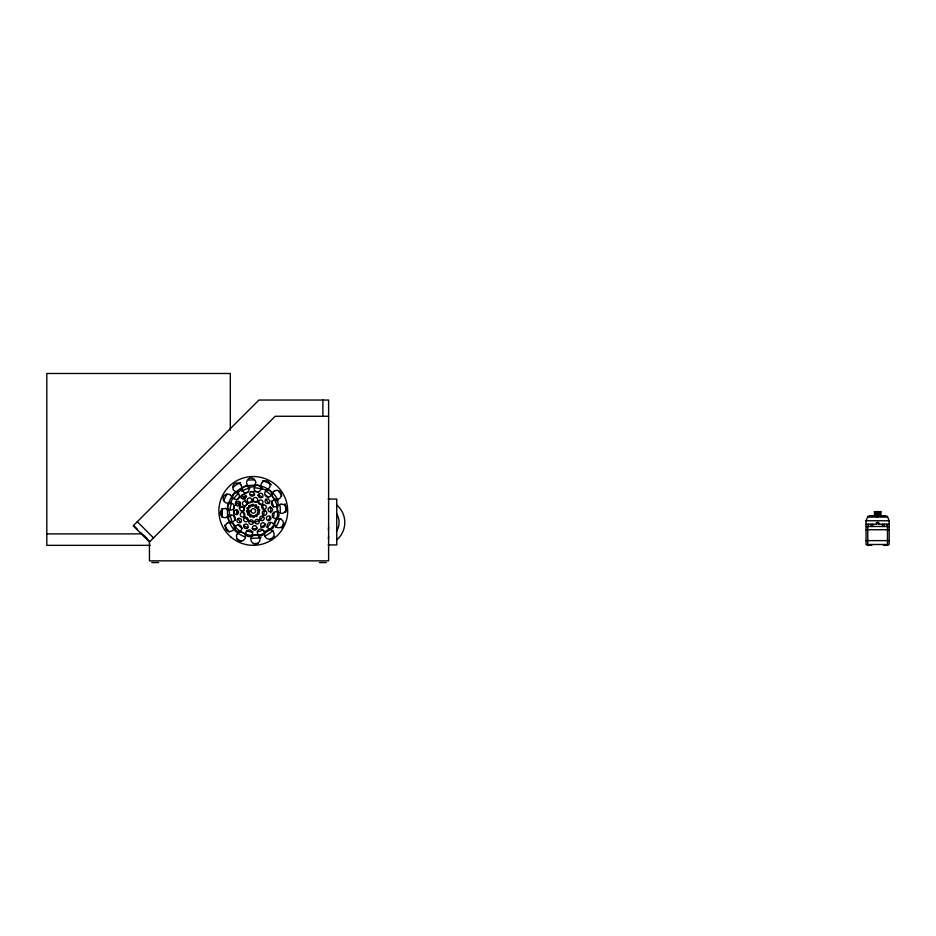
<?xml version="1.0" encoding="UTF-8"?>
<svg xmlns="http://www.w3.org/2000/svg" width="936" height="936" viewBox="0 0 936 936"><rect width="100%" height="100%" fill="white"/><g stroke="black" fill="none" stroke-linecap="round" stroke-linejoin="round"><path stroke-width="1.4" d="M257.833 510.611C260.36 506.493 260.114 514.566 257.833 510.307M866.034 520.755L867.976 516.216L887.258 516.216L889.2 520.755L889.2 544.495L866.046 544.495L866.034 520.755L889.2 520.755M239.089 507.979A2.527 2.527 0 0 0 240.025 507.066L240.283 506.458A2.527 2.527 0 0 0 240.376 505.814M237.861 505.779L239.944 501.848M285.246 511.606L285.866 510.576M244.998 506.341L247.794 503.463L244.939 501.158M149.479 541.956L133.24 525.751L258.933 400.046L328.618 400.046L328.618 560.851L149.456 560.851L149.456 541.967L275.149 416.274L328.618 416.274M242.974 498.595L246.753 496.232M263.332 511.044L265.625 511.044M248.566 480.063L254.358 479.864M254.557 488.007L256.148 487.948A23.891 23.88 0 0 1 262.22 489.352M250.45 491.646L253.282 491.54M254.686 491.494L255.797 491.458A20.37 20.37 0 0 1 258.394 491.891M250.977 494.922L254.767 494.793M252.17 528.711L256.651 528.548M253.024 531.976L251.913 532.022A20.37 20.37 0 0 1 246.706 530.817M251.328 538.305L258.301 538.048A26.688 26.676 86.7 0 0 261.027 537.451M253.469 543.605L257.833 543.453M869.989 516.216L874.797 516.216L874.797 511.629M328.15 499.063L336.749 499.063L336.749 544.939L328.15 544.939M874.353 511.629L880.881 511.629M867.602 517.082L887.632 517.082M876.47 523.634L878.764 523.634M866.034 524.195L876.47 524.195L876.47 522.475L878.764 522.475L878.764 524.195L889.2 524.195M866.046 526.488L889.188 526.488M328.618 527.155L328.396 529.729M866.046 529.729L889.188 529.729M46.8 533.883L141.465 533.883M328.618 536.328L328.396 538.902M866.046 540.622L889.188 540.622M150.205 545.349L46.8 545.349L46.8 373.487L230.314 373.487L230.314 430.291M867.181 545.349L871.767 545.349M883.467 545.349L888.053 545.349M151.749 562.571L158.629 562.571M319.445 562.571L326.325 562.571M885.21 516.216L880.448 516.216L880.448 511.629M240.025 507.066L244.448 507.569M240.283 506.458L244.647 507.125L243.477 511.465L243.758 514.145A10.319 10.319 0 0 0 253.527 522.054L256.207 521.773A10.319 10.319 0 0 0 264.116 512.015L264.092 511.875M245.337 500.854L248.099 503.229L254.077 501.427A10.319 10.319 0 0 1 263.835 509.336M137.288 521.691L153.516 537.919M143.91 535.357L146.952 538.399M133.532 525.459L137.592 529.507M140.634 532.549L149.748 541.675M277.384 510.471L277.969 511.512M251.023 511.302L251 510.693M285.749 512.156L285.609 506.411A32.116 32.105 86.7 0 0 285.024 503.673M280.355 512.343L280.192 507.312A26.688 26.676 86.7 0 0 279.595 504.586M274.084 512.565L274.096 513.677A20.37 20.37 0 0 1 273.335 517.608M270.738 512.682L270.633 508.915A17.047 17.047 0 0 0 270.094 506.739M236.855 510.12L237.019 514.566M236.831 510.12L236.983 514.566M233.614 510.904L233.684 513.712M222.288 517.046L221.996 508.669L222.23 517.058M255.551 510.541L255.563 511.15A2.293 2.293 0 0 1 251.948 512.788A2.293 2.293 0 0 1 252.334 508.833A2.293 2.293 0 0 1 255.563 511.15M887.48 526.488L887.48 544.495M886.907 524.195L886.907 526.488M885.444 516.216L869.649 516.216M884.216 524.195L884.216 526.488M882.496 524.195L882.496 526.488M880.764 511.629L880.881 516.216M880.308 511.629L880.308 516.216M879.922 511.629L879.934 516.216M879.395 511.629L879.395 516.216M879.243 511.629L879.243 516.216M878.74 511.629L878.74 516.216M878.459 511.629L878.459 516.216M878.003 511.629L878.003 516.216M877.617 511.629L877.617 516.216M877.243 511.629L877.172 516.789M876.775 511.629L876.775 516.789M876.505 511.629L876.505 516.216M875.991 511.629L875.991 516.216M875.85 511.629L875.85 516.216M875.312 511.629L875.312 516.216M874.926 511.629L874.926 516.216M874.47 511.629L874.47 516.216M872.738 524.195L872.738 526.488M871.018 524.195L871.018 526.488M868.327 524.195L868.327 526.488M867.754 526.488L867.754 544.495M322.885 400.046L322.885 416.274M336.527 504.832A22.932 22.932 0 0 1 336.983 539.709M336.983 514.25A17.199 17.199 0 0 1 336.527 531.449M265.063 510.81A2.293 2.293 0 0 1 266.69 513.618A2.293 2.293 0 0 1 263.882 515.245L263.332 515.011A2.293 2.293 0 0 1 264.478 510.728M241.429 541.3A32.116 32.105 86.7 0 1 236.469 538.668M229.191 532.174A32.116 32.105 86.7 0 1 224.745 525.061M223.868 500.503A32.116 32.105 86.7 0 1 227.015 494.255M233.509 486.966A32.116 32.105 86.7 0 1 240.611 482.52M262.513 480.788A32.116 32.105 86.7 0 1 271.417 484.789M278.706 491.295A32.116 32.105 86.7 0 1 281.876 495.904M284.029 522.955A32.116 32.105 86.7 0 1 281.619 528.021M274.388 536.492A32.116 32.105 86.7 0 1 269.767 539.674M235.451 526.945A23.891 23.88 0 0 0 251.597 535.509L257.833 535.298A23.891 23.88 0 0 0 277.653 514.016L277.43 507.78A23.891 23.88 0 0 0 272.294 496.525M234.679 525.962A23.891 23.88 0 0 1 230.314 515.689M230.092 509.465A23.891 23.88 0 0 1 231.484 503.381M234.421 497.87A23.891 23.88 0 0 1 238.668 493.307M241.745 491.154A23.891 23.88 0 0 1 249.912 488.182M265.625 490.944A23.891 23.88 0 0 1 271.475 495.589M270.422 523.563A20.37 20.37 0 0 1 266.795 527.448M262.279 530.267A20.37 20.37 0 0 1 257.201 531.823M242.014 528.325A20.37 20.37 0 0 1 238.118 524.71M235.299 520.205A20.37 20.37 0 0 1 233.731 515.116M233.544 509.792A20.37 20.37 0 0 1 234.316 505.873M235.24 503.381A20.37 20.37 0 0 1 236.504 501.017M238.036 498.865A20.37 20.37 0 0 1 239.862 496.899M240.856 496.021A20.37 20.37 0 0 1 247.864 492.266M265.637 495.144A20.37 20.37 0 0 1 268.655 497.776M271.089 500.935A20.37 20.37 0 0 1 273.651 507.066M269.767 517.702A17.047 17.047 0 0 1 268.293 520.708M264.642 524.885A17.047 17.047 0 0 1 260.875 527.249M247.841 527.705A17.047 17.047 0 0 1 243.91 525.622M240.657 522.592A17.047 17.047 0 0 1 238.294 518.825M243.828 497.917A17.047 17.047 0 0 1 245.723 496.724M257.622 495.132A17.047 17.047 0 0 1 262.759 497.238M265.414 499.262A17.047 17.047 0 0 1 268.808 503.662M244.553 536.737A26.688 26.676 86.7 0 1 227.577 516.157L227.319 509.196A26.688 26.676 86.7 0 1 249.467 485.421L256.429 485.164A26.688 26.676 86.7 0 1 268.211 489.224M269.357 489.996A26.688 26.676 86.7 0 1 278.156 500.655M279.712 518.404A26.688 26.676 86.7 0 1 275.617 527.214M272.926 530.431A26.688 26.676 86.7 0 1 264.958 536.012M244.963 499.145A2.059 2.059 0 0 0 244.776 497.578L244.448 497.145A2.059 2.059 0 0 0 240.985 498.034M235.427 505.089A2.527 2.527 0 0 1 238.54 503.346L239.148 503.615A2.527 2.527 0 0 1 240.306 505.159M249.385 510.494A4.586 4.586 0 0 0 252.556 516.157A4.586 4.586 0 0 0 258.207 512.986L258.383 511.805A4.586 4.586 0 0 0 255.037 507.324M252.58 516.45C254.498 520.627 255.598 512.975 252.58 516.45M253.457 521.879L253.445 522.475A2.293 2.293 0 0 1 250.813 524.382A2.293 2.293 0 0 1 248.917 521.75L249.081 521.176A2.293 2.293 0 0 1 253.457 521.879M254.276 493.74L254.241 494.337A2.293 2.293 0 0 1 249.83 494.664L249.701 494.079A2.293 2.293 0 0 1 251.819 491.622A2.293 2.293 0 0 1 254.276 493.74M250.942 538.375L250.86 539.569A4.586 4.586 0 0 0 255.715 543.863A4.586 4.586 0 0 0 260.021 539.007L259.787 537.826A4.586 4.586 0 0 0 250.942 538.375M245.712 532.572L245.641 533.274A3.44 3.44 0 0 0 252.404 534.163L252.521 533.274A3.44 3.44 0 0 0 245.758 532.385L245.712 532.572M260.933 488.569L260.816 489.458A3.44 3.44 0 0 1 254.042 488.569L254.171 487.679A3.44 3.44 0 0 1 260.933 488.569M247.034 508.154C248.438 512.53 250.439 505.066 247.034 508.154M247.467 513.841C248.871 518.228 250.871 510.752 247.467 513.841M249.701 515.771C251.105 520.147 253.118 512.671 249.701 515.771M253.176 499.134L253.094 499.73A2.293 2.293 0 0 0 257.377 500.877L257.599 500.327A2.293 2.293 0 0 0 255.984 497.519A2.293 2.293 0 0 0 253.176 499.134M254.65 505.487C256.054 509.863 258.055 502.398 254.65 505.487M255.388 515.338C256.803 519.714 258.804 512.238 255.388 515.338M256.885 507.406C258.289 511.781 260.29 504.317 256.885 507.406M257.318 513.092C258.722 517.479 260.723 510.003 257.318 513.092M248.964 505.885C250.228 510.307 252.474 502.901 248.964 505.885M246.519 510.974C247.572 515.443 250.146 508.154 246.519 510.974M251.796 504.796C252.615 509.324 255.563 502.176 251.796 504.796M236.995 534.269L236.539 535.38A4.586 4.586 0 0 0 244.939 538.855L245.396 537.755A4.586 4.586 0 0 0 236.995 534.269M261.624 482.988L261.167 484.099A4.586 4.586 0 0 0 269.568 487.574L270.024 486.463A4.586 4.586 0 0 0 261.624 482.988M258.687 494.395L258.453 494.945A2.293 2.293 0 0 0 262.653 496.688L262.887 496.138A2.293 2.293 0 0 0 258.687 494.395M244.039 524.967L243.746 525.494A2.293 2.293 0 0 0 247.759 527.635L248.04 527.108A2.293 2.293 0 0 0 244.039 524.967M265.496 491.423L265.005 492.172A3.44 3.44 0 0 0 270.048 496.513L270.715 495.904A3.44 3.44 0 0 0 270.34 491.061A3.44 3.44 0 0 0 265.496 491.423M235.907 525.892L235.486 526.453A3.44 3.44 0 0 0 240.903 530.607L241.441 529.893A3.44 3.44 0 0 0 236.036 525.74L235.907 525.892M259.085 500.666L258.71 501.134A2.293 2.293 0 0 0 261.846 504.27L262.326 503.907A2.293 2.293 0 0 0 262.326 500.666A2.293 2.293 0 0 0 259.085 500.666M244.401 517.795L244.004 518.228A2.293 2.293 0 0 0 247.326 521.329L247.736 520.896A2.293 2.293 0 0 0 244.401 517.795M227.471 523.013L226.535 523.75A4.586 4.586 0 0 0 232.116 530.923L233.064 530.185A4.586 4.586 0 0 0 227.471 523.013M274.47 490.897L273.523 491.634A4.586 4.586 0 0 0 279.057 498.841L280.016 498.116A4.586 4.586 0 0 0 274.47 490.897M266.222 499.309L265.742 499.672A2.293 2.293 0 0 0 268.515 503.287L268.995 502.913A2.293 2.293 0 0 0 266.222 499.309M238.165 518.497L237.674 518.837A2.293 2.293 0 0 0 240.224 522.592L240.727 522.265A2.293 2.293 0 0 0 238.165 518.497M243.758 516.637L243.208 516.894A2.293 2.293 0 0 1 240.341 515.362A2.293 2.293 0 0 1 241.874 512.495L242.459 512.401A2.293 2.293 0 0 1 243.758 516.637M230.747 515.186L230.396 515.327A3.44 3.44 0 0 0 232.385 521.855L233.251 521.586A3.44 3.44 0 0 0 231.262 515.057L230.747 515.186M276.132 506.54L275.266 506.785A3.44 3.44 0 0 1 273.359 500.233L274.225 499.988A3.44 3.44 0 0 1 276.132 506.54M263.554 504.902L262.993 505.101A2.293 2.293 0 0 0 264.502 509.395L265.063 509.196A2.293 2.293 0 0 0 263.554 504.902M226.676 517.315L225.529 517.62A4.586 4.586 0 0 1 220.369 513.677A4.586 4.586 0 0 1 224.312 508.529L225.517 508.529A4.586 4.586 0 0 1 226.676 517.315M281.104 504.211L279.946 504.504A4.586 4.586 0 0 0 280.987 513.302L282.192 513.326A4.586 4.586 0 0 0 286.205 508.225A4.586 4.586 0 0 0 281.104 504.211M236.422 509.921L235.825 509.968A2.293 2.293 0 0 0 236.118 514.507L236.714 514.461A2.293 2.293 0 0 0 236.422 509.921M270.492 507.347L269.896 507.37A2.293 2.293 0 0 0 270.094 511.91L270.703 511.887A2.293 2.293 0 0 0 270.492 507.347M231.637 503.357L230.935 503.275A3.44 3.44 0 0 0 230.045 510.038L230.935 510.155A3.44 3.44 0 0 0 231.824 503.392L231.637 503.357M275.64 518.567L274.751 518.45A3.44 3.44 0 0 1 275.64 511.688L276.529 511.805A3.44 3.44 0 0 1 275.64 518.567M242.096 511.115L241.5 511.033A2.293 2.293 0 0 1 239.873 508.225A2.293 2.293 0 0 1 242.681 506.598L243.243 506.832A2.293 2.293 0 0 1 242.096 511.115M229.94 494.629L228.829 494.173A4.586 4.586 0 0 0 225.354 502.585L226.453 503.041A4.586 4.586 0 0 0 229.94 494.629M239.054 501.544L238.493 501.322A2.293 2.293 0 0 0 236.761 505.522L237.311 505.756A2.293 2.293 0 0 0 239.054 501.544M281.221 519.269L280.11 518.801A4.586 4.586 0 0 0 276.635 527.214L277.735 527.67A4.586 4.586 0 0 0 281.221 519.269M269.814 516.321L269.252 516.087A2.293 2.293 0 0 0 267.52 520.299L268.07 520.521A2.293 2.293 0 0 0 269.814 516.321M243.652 505.569L243.149 505.241A2.293 2.293 0 0 1 242.904 502.012A2.293 2.293 0 0 1 246.133 501.766L246.542 502.211A2.293 2.293 0 0 1 243.652 505.569M263.472 516.649L262.981 516.309A2.293 2.293 0 0 0 259.986 519.574L260.372 520.03A2.293 2.293 0 0 0 263.613 519.889A2.293 2.293 0 0 0 263.472 516.649M238.317 493.541L237.744 493.12A3.44 3.44 0 0 0 233.59 498.537L234.304 499.087A3.44 3.44 0 0 0 238.458 493.67L238.317 493.541M268.819 528.723L268.106 528.173A3.44 3.44 0 0 1 272.259 522.756L272.973 523.306A3.44 3.44 0 0 1 268.819 528.723M273.394 531.847L272.598 530.887A4.797 4.797 0 0 0 264.759 532.935A4.797 4.797 0 0 0 269.931 539.171A4.797 4.797 0 0 0 273.394 531.847M245.641 495.694L245.279 495.214A2.293 2.293 0 0 0 241.675 497.987L242.038 498.455A2.293 2.293 0 0 0 245.641 495.694M241.277 485.269L240.575 484.298A4.586 4.586 0 0 0 233.193 489.598L233.895 490.581A4.586 4.586 0 0 0 241.277 485.269M265.017 524.113L264.712 523.598A2.293 2.293 0 0 0 260.793 525.903L261.097 526.418A2.293 2.293 0 0 0 265.017 524.113M264.069 531.238L263.659 530.443A3.44 3.44 0 0 0 257.388 532.642L257.575 533.52A3.44 3.44 0 0 0 261.963 535.626A3.44 3.44 0 0 0 264.069 531.238M249.011 488.381L248.73 487.738A3.44 3.44 0 0 0 242.424 490.347L242.775 491.178A3.44 3.44 0 0 0 249.07 488.569L249.011 488.381M259.272 521.071L259.038 520.521A2.293 2.293 0 0 0 254.767 521.668L254.838 522.265A2.293 2.293 0 0 0 257.646 523.879A2.293 2.293 0 0 0 259.272 521.071M251.772 499.812L251.597 499.239A2.293 2.293 0 0 0 247.771 498.677A2.293 2.293 0 0 0 248.894 502.386A2.293 2.293 0 0 0 251.772 499.812M255.715 482.555L255.563 481.373A4.586 4.586 0 0 0 246.542 482.555L246.694 483.748A4.586 4.586 0 0 0 255.715 482.555M256.862 528.079L256.827 527.483A2.293 2.293 0 0 0 252.287 527.787L252.334 528.384A2.293 2.293 0 0 0 256.862 528.079M230.864 537.018A34.41 34.41 0 0 0 287.095 517.28A34.41 34.41 0 0 0 241.886 478.46A34.41 34.41 0 0 0 230.864 537.018"/></g></svg>
